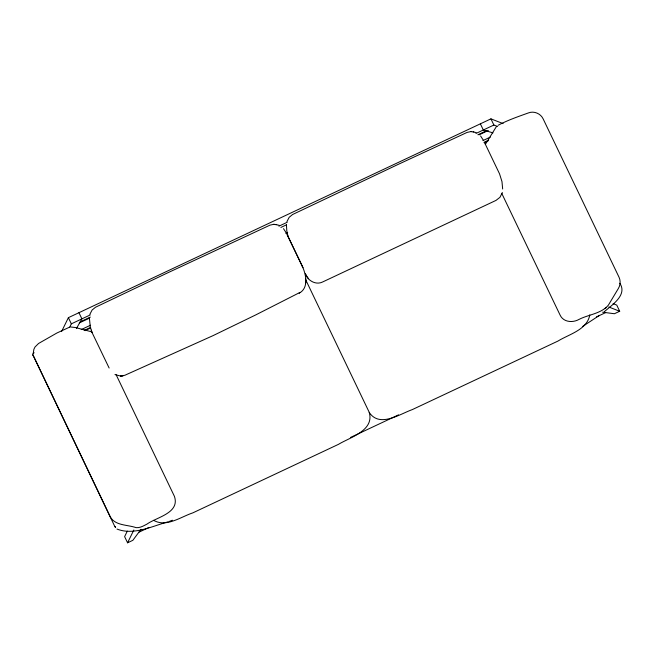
<?xml version="1.0" encoding="UTF-8"?>
<svg xmlns="http://www.w3.org/2000/svg" width="655" height="655" viewBox="0 0 655 655"><rect width="100%" height="100%" fill="white"/><g stroke="black" fill="none" stroke-linecap="round" stroke-linejoin="round"><path stroke-width="0.98" d="M301.922 265.422C305.95 273.651 309.25 288.02 299.171 293.137L299.916 292.449L255.687 314.94L212.998 335.655L124.835 375.282L120.536 376.052L114.961 374.57M305.688 279.03L305.582 282.813L305.631 281.38M589.803 314.883C587.15 329.833 569.244 334.115 557.986 341.058L412.331 409.588C399.64 414.099 379.957 427.83 369.445 412.765L305.672 279.734M33.168 353.7L33.864 349.352L35.002 347.003L38.563 343.482L56.887 333.01L69.569 327.164M502.369 192.529L499.937 197.343L495.982 200.414L322.555 282.01C315.751 285.351 307.686 280.569 305.312 273.749L306.671 275.911M89.858 314.318L92.093 310.036L95.483 307.252L165.265 273.97L270.007 225.14L273.847 224.297L279.087 225.287M286.931 221.595L289.166 217.321L292.556 214.529L397.061 164.913L467.081 132.416L470.912 131.573L476.16 132.564M32.889 354.011L34.085 352.693M61.668 331.373L68.382 317.667L490.931 118.858L503.106 123.607M69.553 327.492L71.338 323.84L90.226 314.949M127.307 531.131L124.622 536.625L127.578 542.798L132.859 540.309L141.038 529.281M127.578 542.798L133.857 529.977M76.422 328.54L81.9 318.87L78.944 312.697M485.33 144.403L496.343 126.685M501.746 193.364L560.017 314.932C563.284 322.35 572.781 322.997 579.118 319.362C588.558 314.506 601.274 313.688 608.372 305.148L618.345 288.511C620.432 285.179 620.719 280.839 619.057 277.27L543.134 118.858C540.653 113.577 534.079 110.777 528.601 112.856C518.285 116.557 507.764 120.152 498.078 125.301M604.205 311.837C611.713 305.074 627.703 295.11 619.835 283.255M604.819 308.685L606.432 307.449M599.497 315.35L582.393 326.608M278.915 226.172L287.242 222.258M475.931 133.481L493.886 125.031L497.636 126.489M80.197 321.883L90.365 317.094M280.88 227.457L286.579 224.78M477.872 134.774L486.198 130.861M79.23 322.964L89.407 318.174M479.075 134.84L488.335 130.484M81.261 329.571L90.521 325.224M285.809 233.336L287.668 232.468M482.956 140.579L490.366 137.091M84.176 330.415L90.66 327.361M483.979 142.307L488.605 140.129M85.035 330.644L90.578 328.032M484.299 142.79L487.991 141.054M138.835 532.245L149.004 527.463M596.435 316.946L605.678 312.599M350.433 437.491L398.551 414.852M613.105 303.666L616.74 305.083L619.695 311.256L614.415 313.737L602.633 312.206M169.588 521.29L172.412 520.226M168.335 521.765C152.116 526.121 133.735 535.667 116.991 529.06M120.962 376.06L123.517 375.692M70.609 326.992L75.243 327.492L91.495 331.782M470.912 131.573L471.338 131.606M473.205 131.753L473.811 131.802M273.847 224.297L274.265 224.329M276.132 224.477L276.738 224.518M492.986 132.891L483.325 130.001L480.369 123.828M608.782 306.998L619.695 311.256M153.663 520.34C166.395 527.725 180.731 516.844 192.824 512.873L338.471 444.344C350.253 437.212 374.504 430.589 369.24 412.355M480.582 135.945L483.488 140.457M283.509 228.66L286.415 233.18M307.105 276.582L308.464 278.743M109.131 368.028L92.068 332.576L90.275 326.935L89.342 317.372M490.931 118.858L493.886 125.031M484.733 142.954L499.528 173.812L501.976 181.599L502.663 189.008M302.151 265.905L287.029 234.408L303.003 267.731M116.156 374.783L174.426 496.351C180.117 513.045 156.733 517.123 146.99 524.098C143.609 525.818 140.039 528.069 136.06 527.643C127.594 524.614 115.264 525.859 110.294 516.885L33.61 356.369M68.382 317.667L71.338 323.84M32.963 355.747L32.799 354.601L114.805 526.514M91.233 330.161L92.068 332.576M288.069 236.635L286.8 230.789L286.415 224.649M122.845 375.569L120.536 376.052L122.845 375.569M115.607 527.373L114.805 526.497L115.607 527.373"/></g></svg>
